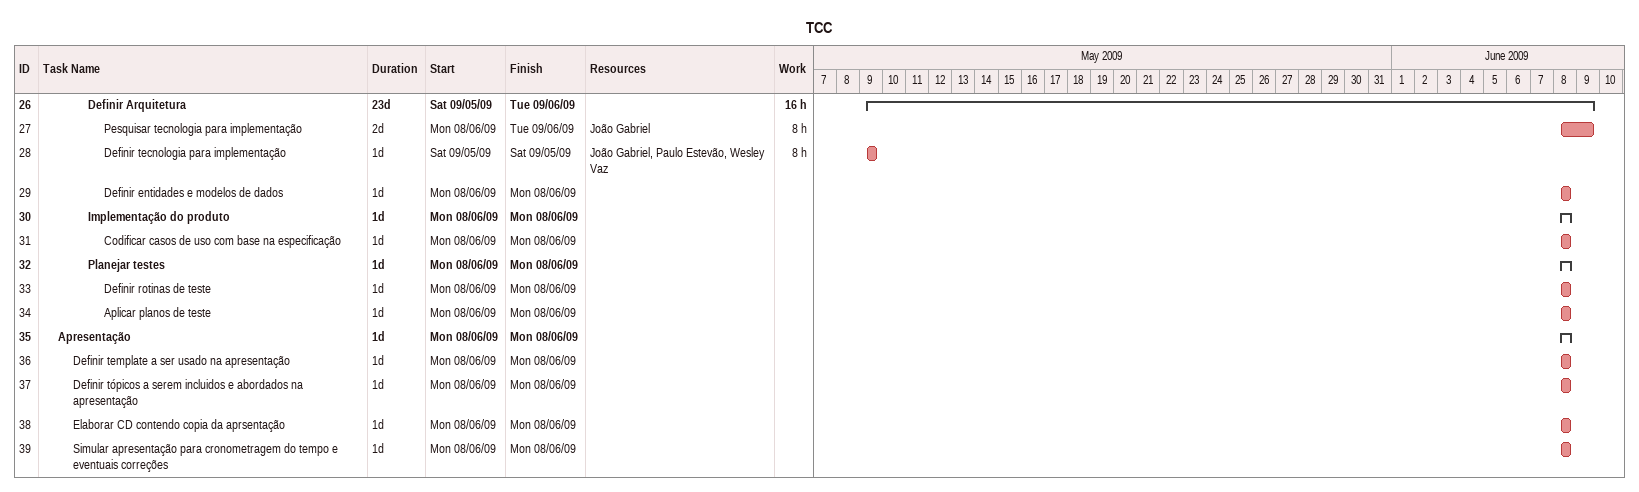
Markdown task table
TCC

| ID | Level | Task | Duration | Start | Finish | Resources | Work (h) |
|---|---|---|---|---|---|---|---|
| 26 | 4 | **Definir Arquitetura** | 23d | 2009-05-09 | 2009-06-09 |  | 16 |
| 27 | 5 | Pesquisar tecnologia para implementação | 2d | 2009-06-08 | 2009-06-09 | João Gabriel | 8 |
| 28 | 5 | Definir tecnologia para implementação | 1d | 2009-05-09 | 2009-05-09 | João Gabriel, Paulo Estevão, Wesley Vaz | 8 |
| 29 | 5 | Definir entidades e modelos de dados | 1d | 2009-06-08 | 2009-06-08 |  |  |
| 30 | 4 | **Implementação do produto** | 1d | 2009-06-08 | 2009-06-08 |  |  |
| 31 | 5 | Codificar casos de uso com base na especificação | 1d | 2009-06-08 | 2009-06-08 |  |  |
| 32 | 4 | **Planejar testes** | 1d | 2009-06-08 | 2009-06-08 |  |  |
| 33 | 5 | Definir rotinas de teste | 1d | 2009-06-08 | 2009-06-08 |  |  |
| 34 | 5 | Aplicar planos de teste | 1d | 2009-06-08 | 2009-06-08 |  |  |
| 35 | 2 | **Apresentação** | 1d | 2009-06-08 | 2009-06-08 |  |  |
| 36 | 3 | Definir template a ser usado na apresentação | 1d | 2009-06-08 | 2009-06-08 |  |  |
| 37 | 3 | Definir tópicos a serem incluidos e abordados na apresentação | 1d | 2009-06-08 | 2009-06-08 |  |  |
| 38 | 3 | Elaborar CD contendo copia da aprsentação | 1d | 2009-06-08 | 2009-06-08 |  |  |
| 39 | 3 | Simular apresentação para cronometragem do tempo e eventuais correções | 1d | 2009-06-08 | 2009-06-08 |  |  |
